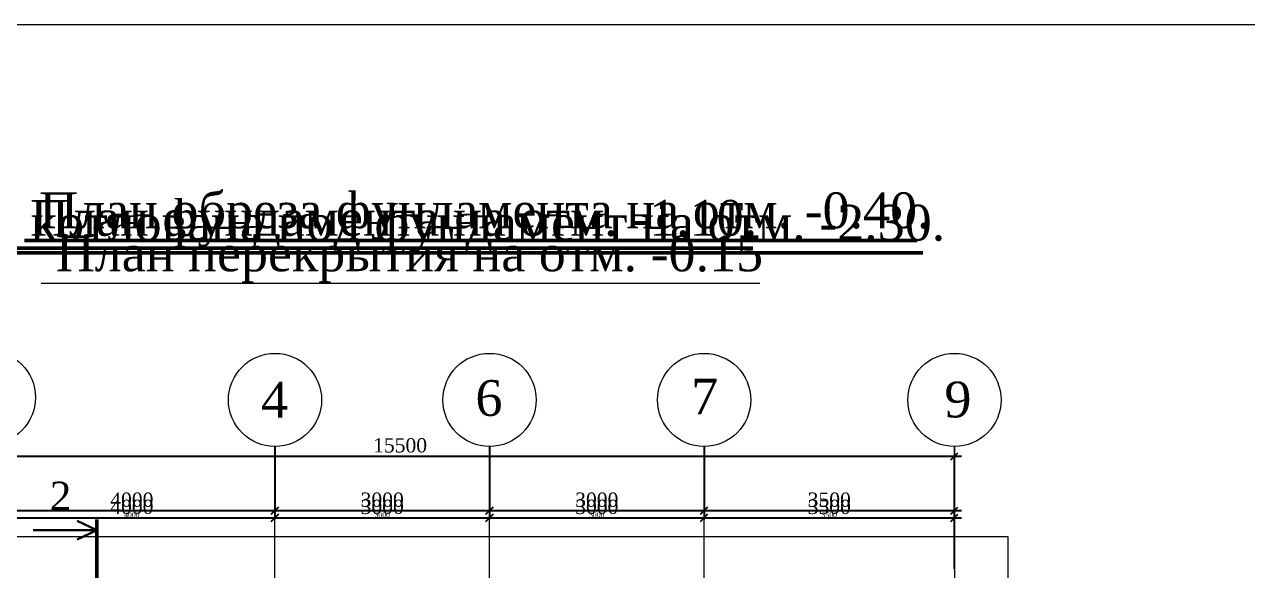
# Model space of a CAD drawing. Extents: x 1526320 to 3332998, y -546296 to 333165.
# Drawn here: x 1810447 to 1827546, y -447842 to -440207 of the extents above; entities that cross this region are included whole.
import ezdxf

# ---------------------------------------------------------------- set-up
doc = ezdxf.new("R2010")
doc.units = 0
doc.header["$LTSCALE"] = 500
doc.header["$MEASUREMENT"] = 0
doc.layers.get('0').update_dxf_attribs({"linetype": 'CONTINUOUS', "lineweight": 0})
for name, color, linetype, lineweight in [('Для печати', 250, 'CONTINUOUS', 0), ('КР. 1 эт. плиты', 250, 'CONTINUOUS', 0), ('КР. Котлован', 34, 'CONTINUOUS', 18), ('КР. ОСИ', 34, 'CONTINUOUS', 18), ('КР. ф-ты -1.10', 5, 'CONTINUOUS', 30), ('КР. ф-ты обрез', 5, 'CONTINUOUS', 30)]:
    doc.layers.add(name, color=color, linetype=linetype, lineweight=lineweight)
doc.styles.get("Standard").update_dxf_attribs({"font": 'TIMES.TTF', "height": 150})
doc.dimstyles.new('ISO-25', dxfattribs={"dimtxt": 300, "dimasz": 100, "dimexe": 0, "dimexo": 0, "dimgap": 50, "dimtad": 1, "dimdec": 0, "dimrnd": 10, "dimtxsty": 'Standard', "dimblk": 'OBLIQUE', "dimcen": 100, "dimdle": 100, "dimadec": 0, "dimazin": 0, "dimtfac": 1, "dimtdec": 0, "dimtmove": 0, "dimatfit": 3, "dimldrblk": 'OBLIQUE', "dimfxl": 0, "dimarcsym": 0})
doc.dimstyles.new('Для узлов', dxfattribs={"dimtxt": 50, "dimasz": 30, "dimexe": 20, "dimexo": 0, "dimgap": 10, "dimtad": 1, "dimdec": 0, "dimrnd": 10, "dimtxsty": 'Standard', "dimblk": 'OBLIQUE', "dimcen": 30, "dimdle": 20, "dimadec": 0, "dimazin": 2, "dimtfac": 1, "dimtdec": 0, "dimtmove": 0, "dimatfit": 3, "dimldrblk": 'DATUMFILLED', "dimfxl": 0, "dimlwd": 9, "dimlwe": 9, "dimarcsym": 0})

# ---------------------------------------------------------------- blocks, each defined once
blk = doc.blocks.new('_Oblique')
at = {"color": 0, "linetype": 'ByBlock', "lineweight": -2}
blk.add_line((-0.5, -0.5), (0.5, 0.5), dxfattribs=at)
blk = doc.blocks.new('*D521')
at = {"layer": 'КР. ОСИ', "color": 0, "linetype": 'Continuous', "lineweight": -2, "ltscale": 0.13}
for p, q in [((1807948, -446110), (1807948, -446245)), ((1807848, -446245), (1823547, -446245)), ((1823447, -447818), (1823447, -446245))]:
    blk.add_line(p, q, dxfattribs=at)
at = {"layer": 'КР. ОСИ', "color": 0, "linetype": 'Continuous', "lineweight": -2, "ltscale": 0.13, "xscale": 100, "yscale": 100, "zscale": 100, "rotation": 180}
blk.add_blockref('_Oblique', (1807948, -446245), dxfattribs=at)
at = {"layer": 'КР. ОСИ', "color": 0, "linetype": 'Continuous', "lineweight": -2, "ltscale": 0.13, "xscale": 100, "yscale": 100, "zscale": 100}
blk.add_blockref('_Oblique', (1823447, -446245), dxfattribs=at)
at = {"layer": 'КР. ОСИ', "color": 0, "linetype": 'Continuous', "lineweight": 9, "ltscale": 0.13, "insert": (1815698, -446093), "char_height": 200, "attachment_point": 5}
blk.add_mtext('15500', dxfattribs=at)
blk = doc.blocks.new('*D744')
at = {"layer": 'КР. ф-ты -1.10', "color": 0, "linetype": 'Continuous', "lineweight": -2, "ltscale": 0.13}
for p, q in [((1809948, -446074), (1809948, -447005)), ((1813948, -446110), (1813948, -447005)), ((1809848, -447005), (1814048, -447005))]:
    blk.add_line(p, q, dxfattribs=at)
at = {"layer": 'КР. ф-ты -1.10', "color": 0, "linetype": 'Continuous', "lineweight": -2, "ltscale": 0.13, "xscale": 100, "yscale": 100, "zscale": 100, "rotation": 180}
blk.add_blockref('_Oblique', (1809948, -447005), dxfattribs=at)
at = {"layer": 'КР. ф-ты -1.10', "color": 0, "linetype": 'Continuous', "lineweight": -2, "ltscale": 0.13, "xscale": 100, "yscale": 100, "zscale": 100}
blk.add_blockref('_Oblique', (1813948, -447005), dxfattribs=at)
at = {"layer": 'КР. ф-ты -1.10', "color": 0, "linetype": 'Continuous', "lineweight": 9, "ltscale": 0.13, "insert": (1811948, -446853), "char_height": 200, "attachment_point": 5}
blk.add_mtext('4000', dxfattribs=at)
blk = doc.blocks.new('*D745')
at = {"layer": 'КР. ф-ты -1.10', "color": 0, "linetype": 'Continuous', "lineweight": -2, "ltscale": 0.13}
for p, q in [((1813948, -446110), (1813948, -447005)), ((1816948, -446109), (1816948, -447005)), ((1813848, -447005), (1817048, -447005))]:
    blk.add_line(p, q, dxfattribs=at)
at = {"layer": 'КР. ф-ты -1.10', "color": 0, "linetype": 'Continuous', "lineweight": -2, "ltscale": 0.13, "xscale": 100, "yscale": 100, "zscale": 100, "rotation": 180}
blk.add_blockref('_Oblique', (1813948, -447005), dxfattribs=at)
at = {"layer": 'КР. ф-ты -1.10', "color": 0, "linetype": 'Continuous', "lineweight": -2, "ltscale": 0.13, "xscale": 100, "yscale": 100, "zscale": 100}
blk.add_blockref('_Oblique', (1816948, -447005), dxfattribs=at)
at = {"layer": 'КР. ф-ты -1.10', "color": 0, "linetype": 'Continuous', "lineweight": 9, "ltscale": 0.13, "insert": (1815448, -446853), "char_height": 200, "attachment_point": 5}
blk.add_mtext('3000', dxfattribs=at)
blk = doc.blocks.new('*D746')
at = {"layer": 'КР. ф-ты -1.10', "color": 0, "linetype": 'Continuous', "lineweight": -2, "ltscale": 0.13}
for p, q in [((1816948, -446109), (1816948, -447005)), ((1819948, -446109), (1819948, -447005)), ((1816848, -447005), (1820048, -447005))]:
    blk.add_line(p, q, dxfattribs=at)
at = {"layer": 'КР. ф-ты -1.10', "color": 0, "linetype": 'Continuous', "lineweight": -2, "ltscale": 0.13, "xscale": 100, "yscale": 100, "zscale": 100, "rotation": 180}
blk.add_blockref('_Oblique', (1816948, -447005), dxfattribs=at)
at = {"layer": 'КР. ф-ты -1.10', "color": 0, "linetype": 'Continuous', "lineweight": -2, "ltscale": 0.13, "xscale": 100, "yscale": 100, "zscale": 100}
blk.add_blockref('_Oblique', (1819948, -447005), dxfattribs=at)
at = {"layer": 'КР. ф-ты -1.10', "color": 0, "linetype": 'Continuous', "lineweight": 9, "ltscale": 0.13, "insert": (1818448, -446853), "char_height": 200, "attachment_point": 5}
blk.add_mtext('3000', dxfattribs=at)
blk = doc.blocks.new('*D747')
at = {"layer": 'КР. ф-ты -1.10', "color": 0, "linetype": 'Continuous', "lineweight": -2, "ltscale": 0.13}
for p, q in [((1819948, -446109), (1819948, -447005)), ((1819848, -447005), (1823547, -447005)), ((1823447, -447818), (1823447, -447005))]:
    blk.add_line(p, q, dxfattribs=at)
at = {"layer": 'КР. ф-ты -1.10', "color": 0, "linetype": 'Continuous', "lineweight": -2, "ltscale": 0.13, "xscale": 100, "yscale": 100, "zscale": 100, "rotation": 180}
blk.add_blockref('_Oblique', (1819948, -447005), dxfattribs=at)
at = {"layer": 'КР. ф-ты -1.10', "color": 0, "linetype": 'Continuous', "lineweight": -2, "ltscale": 0.13, "xscale": 100, "yscale": 100, "zscale": 100}
blk.add_blockref('_Oblique', (1823447, -447005), dxfattribs=at)
at = {"layer": 'КР. ф-ты -1.10', "color": 0, "linetype": 'Continuous', "lineweight": 9, "ltscale": 0.13, "insert": (1821698, -446853), "char_height": 200, "attachment_point": 5}
blk.add_mtext('3500', dxfattribs=at)
blk = doc.blocks.new('*D771')
at = {"layer": 'КР. ф-ты обрез', "color": 0, "linetype": 'Continuous', "lineweight": -2, "ltscale": 0.13}
for p, q in [((1809948, -446074), (1809948, -447105)), ((1813948, -446110), (1813948, -447105)), ((1809848, -447105), (1814048, -447105))]:
    blk.add_line(p, q, dxfattribs=at)
at = {"layer": 'КР. ф-ты обрез', "color": 0, "linetype": 'Continuous', "lineweight": -2, "ltscale": 0.13, "xscale": 100, "yscale": 100, "zscale": 100, "rotation": 180}
blk.add_blockref('_Oblique', (1809948, -447105), dxfattribs=at)
at = {"layer": 'КР. ф-ты обрез', "color": 0, "linetype": 'Continuous', "lineweight": -2, "ltscale": 0.13, "xscale": 100, "yscale": 100, "zscale": 100}
blk.add_blockref('_Oblique', (1813948, -447105), dxfattribs=at)
at = {"layer": 'КР. ф-ты обрез', "color": 0, "linetype": 'Continuous', "lineweight": 9, "ltscale": 0.13, "insert": (1811948, -446953), "char_height": 200, "attachment_point": 5}
blk.add_mtext('4000', dxfattribs=at)
blk = doc.blocks.new('*D772')
at = {"layer": 'КР. ф-ты обрез', "color": 0, "linetype": 'Continuous', "lineweight": -2, "ltscale": 0.13}
for p, q in [((1813948, -446110), (1813948, -447105)), ((1816948, -446109), (1816948, -447105)), ((1813848, -447105), (1817048, -447105))]:
    blk.add_line(p, q, dxfattribs=at)
at = {"layer": 'КР. ф-ты обрез', "color": 0, "linetype": 'Continuous', "lineweight": -2, "ltscale": 0.13, "xscale": 100, "yscale": 100, "zscale": 100, "rotation": 180}
blk.add_blockref('_Oblique', (1813948, -447105), dxfattribs=at)
at = {"layer": 'КР. ф-ты обрез', "color": 0, "linetype": 'Continuous', "lineweight": -2, "ltscale": 0.13, "xscale": 100, "yscale": 100, "zscale": 100}
blk.add_blockref('_Oblique', (1816948, -447105), dxfattribs=at)
at = {"layer": 'КР. ф-ты обрез', "color": 0, "linetype": 'Continuous', "lineweight": 9, "ltscale": 0.13, "insert": (1815448, -446953), "char_height": 200, "attachment_point": 5}
blk.add_mtext('3000', dxfattribs=at)
blk = doc.blocks.new('*D773')
at = {"layer": 'КР. ф-ты обрез', "color": 0, "linetype": 'Continuous', "lineweight": -2, "ltscale": 0.13}
for p, q in [((1816948, -446109), (1816948, -447105)), ((1819948, -446109), (1819948, -447105)), ((1816848, -447105), (1820048, -447105))]:
    blk.add_line(p, q, dxfattribs=at)
at = {"layer": 'КР. ф-ты обрез', "color": 0, "linetype": 'Continuous', "lineweight": -2, "ltscale": 0.13, "xscale": 100, "yscale": 100, "zscale": 100, "rotation": 180}
blk.add_blockref('_Oblique', (1816948, -447105), dxfattribs=at)
at = {"layer": 'КР. ф-ты обрез', "color": 0, "linetype": 'Continuous', "lineweight": -2, "ltscale": 0.13, "xscale": 100, "yscale": 100, "zscale": 100}
blk.add_blockref('_Oblique', (1819948, -447105), dxfattribs=at)
at = {"layer": 'КР. ф-ты обрез', "color": 0, "linetype": 'Continuous', "lineweight": 9, "ltscale": 0.13, "insert": (1818448, -446953), "char_height": 200, "attachment_point": 5}
blk.add_mtext('3000', dxfattribs=at)
blk = doc.blocks.new('*D774')
at = {"layer": 'КР. ф-ты обрез', "color": 0, "linetype": 'Continuous', "lineweight": -2, "ltscale": 0.13}
for p, q in [((1819948, -446109), (1819948, -447105)), ((1819848, -447105), (1823547, -447105)), ((1823447, -447818), (1823447, -447105))]:
    blk.add_line(p, q, dxfattribs=at)
at = {"layer": 'КР. ф-ты обрез', "color": 0, "linetype": 'Continuous', "lineweight": -2, "ltscale": 0.13, "xscale": 100, "yscale": 100, "zscale": 100, "rotation": 180}
blk.add_blockref('_Oblique', (1819948, -447105), dxfattribs=at)
at = {"layer": 'КР. ф-ты обрез', "color": 0, "linetype": 'Continuous', "lineweight": -2, "ltscale": 0.13, "xscale": 100, "yscale": 100, "zscale": 100}
blk.add_blockref('_Oblique', (1823447, -447105), dxfattribs=at)
at = {"layer": 'КР. ф-ты обрез', "color": 0, "linetype": 'Continuous', "lineweight": 9, "ltscale": 0.13, "insert": (1821698, -446953), "char_height": 200, "attachment_point": 5}
blk.add_mtext('3500', dxfattribs=at)
blk = doc.blocks.new('*D1380')
at = {"layer": 'КР. ОСИ', "color": 0, "linetype": 'Continuous', "lineweight": 9, "ltscale": 0.13}
for p, q in [((1809948, -446074), (1809948, -447129)), ((1813948, -446110), (1813948, -447129)), ((1809928, -447109), (1813968, -447109))]:
    blk.add_line(p, q, dxfattribs=at)
at = {"layer": 'КР. ОСИ', "color": 0, "linetype": 'Continuous', "lineweight": 9, "ltscale": 0.13, "xscale": 30, "yscale": 30, "zscale": 30, "rotation": 180}
blk.add_blockref('_Oblique', (1809948, -447109), dxfattribs=at)
at = {"layer": 'КР. ОСИ', "color": 0, "linetype": 'Continuous', "lineweight": 9, "ltscale": 0.13, "xscale": 30, "yscale": 30, "zscale": 30}
blk.add_blockref('_Oblique', (1813948, -447109), dxfattribs=at)
at = {"layer": 'КР. ОСИ', "color": 0, "linetype": 'Continuous', "lineweight": 9, "ltscale": 0.13, "insert": (1811948, -447063), "char_height": 70, "attachment_point": 5}
blk.add_mtext('4000', dxfattribs=at)
blk = doc.blocks.new('_DatumFilled')
at = {"color": 0, "linetype": 'ByBlock', "lineweight": 0}
blk.add_solid([(0, 0.58), (-1, 0), (0, -0.58)], dxfattribs=at)
blk = doc.blocks.new('*D1381')
at = {"layer": 'КР. ОСИ', "color": 0, "linetype": 'Continuous', "lineweight": 9, "ltscale": 0.13}
for p, q in [((1813948, -446110), (1813948, -447129)), ((1816948, -446109), (1816948, -447129)), ((1813928, -447109), (1816968, -447109))]:
    blk.add_line(p, q, dxfattribs=at)
at = {"layer": 'КР. ОСИ', "color": 0, "linetype": 'Continuous', "lineweight": 9, "ltscale": 0.13, "xscale": 30, "yscale": 30, "zscale": 30, "rotation": 180}
blk.add_blockref('_Oblique', (1813948, -447109), dxfattribs=at)
at = {"layer": 'КР. ОСИ', "color": 0, "linetype": 'Continuous', "lineweight": 9, "ltscale": 0.13, "xscale": 30, "yscale": 30, "zscale": 30}
blk.add_blockref('_Oblique', (1816948, -447109), dxfattribs=at)
at = {"layer": 'КР. ОСИ', "color": 0, "linetype": 'Continuous', "lineweight": 9, "ltscale": 0.13, "insert": (1815448, -447063), "char_height": 70, "attachment_point": 5}
blk.add_mtext('3000', dxfattribs=at)
blk = doc.blocks.new('*D1382')
at = {"layer": 'КР. ОСИ', "color": 0, "linetype": 'Continuous', "lineweight": 9, "ltscale": 0.13}
for p, q in [((1816948, -446109), (1816948, -447129)), ((1819948, -446109), (1819948, -447129)), ((1816928, -447109), (1819968, -447109))]:
    blk.add_line(p, q, dxfattribs=at)
at = {"layer": 'КР. ОСИ', "color": 0, "linetype": 'Continuous', "lineweight": 9, "ltscale": 0.13, "xscale": 30, "yscale": 30, "zscale": 30, "rotation": 180}
blk.add_blockref('_Oblique', (1816948, -447109), dxfattribs=at)
at = {"layer": 'КР. ОСИ', "color": 0, "linetype": 'Continuous', "lineweight": 9, "ltscale": 0.13, "xscale": 30, "yscale": 30, "zscale": 30}
blk.add_blockref('_Oblique', (1819948, -447109), dxfattribs=at)
at = {"layer": 'КР. ОСИ', "color": 0, "linetype": 'Continuous', "lineweight": 9, "ltscale": 0.13, "insert": (1818448, -447063), "char_height": 70, "attachment_point": 5}
blk.add_mtext('3000', dxfattribs=at)
blk = doc.blocks.new('*D1383')
at = {"layer": 'КР. ОСИ', "color": 0, "linetype": 'Continuous', "lineweight": 9, "ltscale": 0.13}
for p, q in [((1819948, -446109), (1819948, -447129)), ((1819928, -447109), (1823467, -447109)), ((1823447, -447818), (1823447, -447089))]:
    blk.add_line(p, q, dxfattribs=at)
at = {"layer": 'КР. ОСИ', "color": 0, "linetype": 'Continuous', "lineweight": 9, "ltscale": 0.13, "xscale": 30, "yscale": 30, "zscale": 30, "rotation": 180}
blk.add_blockref('_Oblique', (1819948, -447109), dxfattribs=at)
at = {"layer": 'КР. ОСИ', "color": 0, "linetype": 'Continuous', "lineweight": 9, "ltscale": 0.13, "xscale": 30, "yscale": 30, "zscale": 30}
blk.add_blockref('_Oblique', (1823447, -447109), dxfattribs=at)
at = {"layer": 'КР. ОСИ', "color": 0, "linetype": 'Continuous', "lineweight": 9, "ltscale": 0.13, "insert": (1821698, -447063), "char_height": 70, "attachment_point": 5}
blk.add_mtext('3500', dxfattribs=at)

msp = doc.modelspace()

# ---------------------------------------------------------------- linework, layer by layer
at = {"layer": 'Для печати', "color": 250, "linetype": 'Continuous', "lineweight": 0, "ltscale": 0.13}
msp.add_lwpolyline([(1836729.4, -468989.7), (1796626.8, -468989.7), (1796626.8, -440206.5), (1836729.4, -440206.5)], close=True, dxfattribs=at)
at = {"layer": 'КР. 1 эт. плиты', "color": 6, "linetype": 'Continuous', "lineweight": 0, "ltscale": 0.13}
msp.add_line((1820729, -443828.7), (1810678.3, -443828.7), dxfattribs=at)
at = {"layer": 'КР. Котлован', "color": 5, "linetype": 'Continuous', "lineweight": 50, "ltscale": 0.13}
msp.add_line((1823005.6, -443399.6), (1808290.7, -443399.6), dxfattribs=at)
at = {"layer": 'КР. Котлован', "color": 5, "linetype": 'Continuous', "lineweight": 15, "ltscale": 0.13}
msp.add_lwpolyline([(1807198.7, -447371.4), (1807197.5, -455867.4), (1807587.6, -455867.4), (1807587.6, -458371), (1811903.5, -458371), (1811903.5, -458371), (1811903.5, -458371.4), (1814195, -458371.4), (1814195, -458371.4), (1814195, -459367.3), (1822546.1, -459367.3), (1822546.1, -458867.7), (1822546.1, -458371.1), (1823793.6, -458371.1), (1823793.6, -455059.6), (1823793.6, -455059.6), (1823795.9, -455059.6), (1823795.9, -452867.3), (1823795.9, -452869.7), (1823795.9, -452869.7), (1824200.1, -452869.7), (1824198.8, -447370), (1807198.7, -447370)], dxfattribs=at)
at = {"layer": 'КР. ОСИ', "color": 250, "linetype": 'Continuous', "lineweight": 9}
for p, q in [((1813948.5, -451752.4), (1813948.5, -446109.6)), ((1816948, -451839.2), (1816948, -446109.5)), ((1819947.6, -452627.2), (1819947.6, -446109.4)), ((1823447.5, -447818.4), (1823447.8, -446109.6)), ((1823447.5, -446111), (1823447.5, -461652.3))]:
    msp.add_line(p, q, dxfattribs=at)
for centre in [(1809949.1, -445421.7), (1813949.2, -445457), (1816948.7, -445456.9), (1819948.3, -445456.8), (1823448.5, -445456.9)]:
    msp.add_circle(centre, 651.5, dxfattribs=at)
at = {"layer": 'КР. ф-ты -1.10', "color": 5, "linetype": 'Continuous', "lineweight": 50, "ltscale": 0.13}
msp.add_line((1820629.9, -443332.9), (1810319.4, -443332.9), dxfattribs=at)
at = {"layer": 'КР. ф-ты обрез', "color": 250, "linetype": 'Continuous', "lineweight": 50, "ltscale": 0.13}
msp.add_line((1822926.4, -443226.6), (1810446.7, -443226.6), dxfattribs=at)
at = {"layer": 'КР. ф-ты обрез', "color": 250, "linetype": 'Continuous', "lineweight": 50}
msp.add_line((1811459.1, -448024.3), (1811459.1, -447128.9), dxfattribs=at)
at = {"layer": 'КР. ф-ты обрез', "color": 250, "linetype": 'Continuous', "lineweight": 30}
for p, q in [((1811459, -447277), (1810567.4, -447277)), ((1811459.1, -447277), (1811185.4, -447146)), ((1811459.1, -447277), (1811185.4, -447408))]:
    msp.add_line(p, q, dxfattribs=at)

# ---------------------------------------------------------------- texts
at = {"layer": 'КР. 1 эт. плиты', "color": 6, "linetype": 'Continuous', "lineweight": 0, "ltscale": 0.13}
msp.add_text('План перекрытия на отм. -0.15', height=500, dxfattribs=at).set_placement((1810884.1, -443657.3))
at = {"layer": 'КР. Котлован', "color": 5, "linetype": 'Continuous', "lineweight": 50, "ltscale": 0.13}
msp.add_text('План  котлована под фундамент на отм. -2.30.', height=500, dxfattribs=at).set_placement((1808496.5, -443228.2))
at = {"layer": 'КР. ОСИ', "color": 250, "linetype": 'Continuous', "lineweight": 9}
for s, p in [('4', (1813753.7, -445704.9)), ('6', (1816752, -445679.8)), ('7', (1819768.4, -445660.2)), ('9', (1823308, -445700.1))]:
    msp.add_text(s, height=500, dxfattribs=at).set_placement(p)
at = {"layer": 'КР. ф-ты -1.10', "color": 5, "linetype": 'Continuous', "lineweight": 50, "ltscale": 0.13}
msp.add_text('План фундамента на отм. -1.10.', height=500, dxfattribs=at).set_placement((1810525.2, -443161.5))
at = {"layer": 'КР. ф-ты обрез', "color": 250, "linetype": 'Continuous', "lineweight": 50, "ltscale": 0.13}
msp.add_text('План обреза фундамента на отм. -0.40.', height=500, dxfattribs=at).set_placement((1810652.5, -443055.2))
at = {"layer": 'КР. ф-ты обрез', "color": 250, "linetype": 'Continuous', "lineweight": 50}
msp.add_text('2', height=400, dxfattribs=at).set_placement((1810799.7, -446999.9))

# ---------------------------------------------------------------- dimensions: what is measured, and where the dimension line sits
at = {"layer": 'КР. ОСИ', "color": 250, "linetype": 'Continuous', "lineweight": 9}
dim = msp.add_linear_dim(base=(1823447.5, -446244.7), p1=(1807948.2, -446109.6), p2=(1823447.5, -447818.4), dimstyle='ISO-25', dxfattribs=at)
dim.commit()
dim.dimension.update_dxf_attribs({"geometry": '*D521', "text_midpoint": (1815697.8, -446093)})
at = {"layer": 'КР. ОСИ', "color": 5, "linetype": 'Continuous', "lineweight": 9, "ltscale": 0.13}
for base, p1, p2, picture, middle in [((1813948.5, -447108.9), (1809948.4, -446074.4), (1813948.5, -446109.6), '*D1380', (1811948.4, -447063.3)), ((1816948.0226, -447108.9241), (1813948.4909, -446109.5921), (1816948.0226, -446109.4963), '*D1381', (1815448.2567, -447063.3185)), ((1819947.6, -447108.9), (1816948, -446109.5), (1819947.6, -446109.4), '*D1382', (1818447.8, -447063.3)), ((1823447.5, -447108.9), (1819947.6, -446109.4), (1823447.5, -447818.4), '*D1383', (1821697.5, -447063.3))]:
    dim = msp.add_linear_dim(base=base, p1=p1, p2=p2, dimstyle='Для узлов', dxfattribs=at)
    dim.commit()
    dim.dimension.update_dxf_attribs({"geometry": picture, "text_midpoint": middle})
at = {"layer": 'КР. ф-ты -1.10', "color": 5, "linetype": 'Continuous', "lineweight": 9, "ltscale": 0.13}
for base, p1, p2, picture, middle in [((1813948.5, -447004.6), (1809948.4, -446074.4), (1813948.5, -446109.6), '*D744', (1811948.4, -446852.9)), ((1816948.0226, -447004.6044), (1813948.4909, -446109.5921), (1816948.0226, -446109.4963), '*D745', (1815448.2567, -446852.8741)), ((1819947.6, -447004.6), (1816948, -446109.5), (1819947.6, -446109.4), '*D746', (1818447.8, -446852.9)), ((1823447.5, -447004.6), (1819947.6, -446109.4), (1823447.5, -447818.4), '*D747', (1821697.5, -446852.9))]:
    dim = msp.add_linear_dim(base=base, p1=p1, p2=p2, dimstyle='ISO-25', dxfattribs=at)
    dim.commit()
    dim.dimension.update_dxf_attribs({"geometry": picture, "text_midpoint": middle})
at = {"layer": 'КР. ф-ты обрез', "color": 250, "linetype": 'Continuous', "lineweight": 9, "ltscale": 0.13}
for base, p1, p2, picture, middle in [((1813948.5, -447104.6), (1809948.4, -446074.4), (1813948.5, -446109.6), '*D771', (1811948.4, -446952.9)), ((1816948.0226, -447104.5807), (1813948.4909, -446109.5921), (1816948.0226, -446109.4963), '*D772', (1815448.2567, -446952.8503)), ((1819947.6, -447104.6), (1816948, -446109.5), (1819947.6, -446109.4), '*D773', (1818447.8, -446952.9)), ((1823447.5, -447104.6), (1819947.6, -446109.4), (1823447.5, -447818.4), '*D774', (1821697.5, -446952.9))]:
    dim = msp.add_linear_dim(base=base, p1=p1, p2=p2, dimstyle='ISO-25', dxfattribs=at)
    dim.commit()
    dim.dimension.update_dxf_attribs({"geometry": picture, "text_midpoint": middle})

doc.saveas('drawing.dxf')
